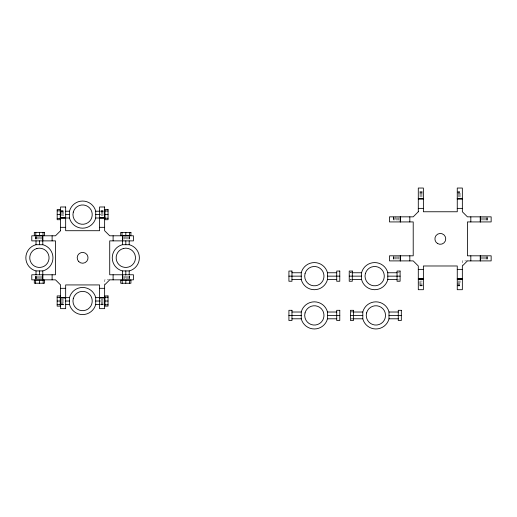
<?xml version="1.0" encoding="UTF-8"?>
<svg xmlns="http://www.w3.org/2000/svg" width="517" height="517" viewBox="0 0 517 517"><rect width="100%" height="100%" fill="white"/><g stroke="black" fill="none" stroke-linecap="round" stroke-linejoin="round"><path stroke-width="0.39" stroke-dasharray="2.58 1.94" d="M419.746 191.852L422.647 191.852M457.261 191.852L461.623 191.852M419.746 191.981L422.647 191.981M457.261 191.981L461.623 191.981M419.746 192.363L422.647 192.363M457.261 192.363L461.623 192.363M419.746 192.97L422.647 192.97M457.261 192.97L461.623 192.97M419.746 193.759L422.647 193.759M457.991 193.759L461.623 193.759M419.746 194.676L422.647 194.676M457.991 194.676L461.623 194.676M419.746 195.665L422.647 195.665M457.991 195.665L461.623 195.665M419.746 196.654L422.647 196.654M457.991 196.654L461.623 196.654M60.586 210.8L64.942 210.8M101.009 210.8L103.187 210.8M60.586 210.93L64.942 210.93M101.009 210.93L103.187 210.93M61.019 211.227L64.871 211.227M101.138 211.227L103.458 211.227M60.586 211.311L64.942 211.311M101.009 211.311L103.187 211.311M60.586 211.918L64.942 211.918M101.009 211.918L103.187 211.918M61.31 212.707L64.942 212.707M101.009 212.707L103.187 212.707M61.31 213.624L64.942 213.624M101.009 213.624L103.187 213.624M61.019 214.613L64.942 214.613M101.009 214.613L103.458 214.613M61.31 215.602L64.942 215.602M101.009 215.602L103.187 215.602M467.426 260.898L462.347 260.898L462.347 265.984M397.812 272.375L399.337 272.375M349.996 272.543L351.521 272.543M350.022 272.756L351.534 272.756M350.022 279.535L351.534 279.535M349.996 279.749L351.521 279.749M109.72 279.846L104.634 279.846L104.634 284.932M397.812 279.917L399.337 279.917M419.746 281.086L422.647 281.086M457.991 281.086L461.623 281.086M418.292 282.075L422.647 282.075M457.991 282.075L461.623 282.075M419.746 283.064L422.647 283.064M457.261 283.064L461.623 283.064M418.292 283.982L422.647 283.982M457.261 283.982L461.623 283.982M419.746 284.777L422.647 284.777M457.261 284.777L461.623 284.777M419.746 285.384L422.647 285.384M457.261 285.384L461.623 285.384M419.746 285.765L422.647 285.765M457.261 285.765L461.623 285.765M419.746 285.895L422.647 285.895M457.261 285.895L461.623 285.895M60.586 299.117L64.942 299.117M101.009 299.117L103.187 299.117M61.31 300.041L64.942 300.041M101.009 300.041L103.187 300.041M60.586 301.023L64.942 301.023M101.009 301.023L103.432 301.023M61.31 302.012L64.942 302.012M101.009 302.012L103.187 302.012M60.586 302.936L64.942 302.936M101.009 302.936L103.187 302.936M60.586 303.725L64.942 303.725M101.009 303.725L103.187 303.725M61.31 304.332L64.942 304.332M101.009 304.332L103.432 304.416M60.586 304.713L64.942 304.713M101.009 304.713L103.187 304.713M61.31 304.843L64.942 304.843M101.009 304.843L103.187 304.843M351.217 311.803L352.743 311.803M351.243 312.016L352.756 312.016M351.243 318.795L352.756 318.795M351.217 319.008L352.743 319.008M487.344 217.573L487.344 221.929M487.344 256.542L487.344 259.444M487.214 217.573L487.214 221.929M487.214 256.542L487.214 259.444M486.833 217.573L486.833 221.929M486.833 256.542L486.833 259.444M486.226 217.573L486.226 221.929M486.226 256.542L486.226 259.444M485.431 217.573L485.431 221.929M485.431 256.542L485.431 259.444M484.513 217.573L484.513 221.929M484.513 256.542L484.513 259.444M483.524 217.573L483.524 221.198M483.524 256.542L483.524 259.444M482.535 217.573L482.535 221.198M482.535 256.542L482.535 259.444M481.618 217.573L481.618 221.198M481.618 256.542L481.618 259.444M399.021 217.573L399.021 221.198M399.021 256.542L399.021 260.898M398.103 217.573L398.103 221.198M398.103 256.542L398.103 260.898M397.114 217.573L397.114 221.198M397.114 256.542L397.114 259.444M396.125 217.573L396.125 221.198M396.125 256.542L396.125 259.444M395.208 216.843L395.208 221.198M395.208 256.542L395.208 259.444M394.413 217.573L394.413 221.198M394.413 256.542L394.413 259.444M393.812 216.843L393.812 221.198M393.812 256.542L393.812 259.444M393.431 217.573L393.431 221.198M393.431 256.542L393.431 259.444M393.301 216.843L393.301 221.198M393.301 256.542L393.301 259.444M129.631 236.521L129.631 239.423M129.631 276.214L129.631 279.122M129.502 236.521L129.502 239.423M129.502 276.214L129.502 279.122M129.205 236.224L129.205 240.082M129.205 275.574L129.205 279.438M128.513 236.521L128.513 239.423M128.513 276.214L128.513 279.122M127.725 236.521L127.725 239.423M127.725 276.214L127.725 279.122M126.801 236.521L126.801 239.423M126.801 276.214L126.801 279.122M125.818 236.224L125.818 240.082M125.818 275.574L125.818 279.438M124.83 236.521L124.83 239.423M124.83 276.214L124.83 279.122M123.906 236.521L123.906 239.423M123.906 276.214L123.906 279.122M41.315 236.521L41.315 239.423M41.315 276.214L41.315 279.846M40.391 236.521L40.391 239.423M40.391 276.214L40.391 279.846M39.402 236.198L39.402 240.069M39.402 276.214L39.402 279.413M38.42 236.521L38.42 239.423M38.42 276.214L38.42 279.122M37.495 236.521L37.495 239.423M37.495 276.214L37.495 279.122M36.707 236.521L36.707 239.423M36.707 276.214L36.707 279.122M36.1 236.521L36.1 239.423M36.1 276.214L36.1 279.122M36.016 236.198L36.016 240.069M36.016 276.33L36.016 279.413M35.718 236.521L35.718 239.423M35.718 276.214L35.718 279.122M35.589 236.521L35.589 239.423M35.589 276.214L35.589 279.122"/><path stroke-width="0.78" d="M69.504 211.227L69.517 211.104A13.552 13.552 0 0 1 95.703 211.104L95.703 218.122A13.552 13.552 0 0 1 69.517 218.122L69.504 211.227L65.646 211.227M69.504 297.637L69.517 297.521A13.552 13.552 0 0 1 95.703 297.521L95.703 304.532A13.552 13.552 0 0 1 69.517 304.532L69.504 297.637L60.218 297.637M301.256 272.756L301.269 272.64A13.552 13.552 0 0 1 327.455 272.64L327.455 279.652A13.552 13.552 0 0 1 301.269 279.652L301.256 272.756L291.969 272.756M301.256 312.016L301.269 311.893A13.552 13.552 0 0 1 327.455 311.893L327.455 318.911A13.552 13.552 0 0 1 301.269 318.911L301.256 312.016L291.969 312.016M361.57 272.756L361.59 272.64A13.552 13.552 0 0 1 387.776 272.64L387.776 279.652A13.552 13.552 0 0 1 361.59 279.652L361.57 272.756L352.284 272.756M362.792 312.016L362.811 311.893A13.552 13.552 0 0 1 388.997 311.893L388.997 318.911A13.552 13.552 0 0 1 362.811 318.911L362.792 312.016L353.505 312.016M36.016 244.709L35.899 244.728A13.552 13.552 0 0 0 35.899 270.914L42.911 270.914A13.552 13.552 0 0 0 42.911 244.728L36.016 244.709L36.016 240.844M122.426 244.709L122.309 244.728A13.552 13.552 0 0 0 122.309 270.914L129.321 270.914A13.552 13.552 0 0 0 129.321 244.728L122.426 244.709L122.426 235.455M418.292 198.366L423.378 198.366M457.261 198.366L462.347 198.366M418.292 198.78L423.378 198.78M457.261 198.78L462.347 198.78M418.292 198.967L423.378 198.967M457.261 198.967L462.347 198.967M418.292 208.37L423.378 208.37M457.261 208.37L462.347 208.37M57.193 210.846L60.243 210.846M105.003 211.007L108.053 211.007M95.716 211.227L100.363 211.227M57.193 214.613L60.243 214.613M65.646 214.613L69.504 214.613M95.716 214.613L100.363 214.613M105.003 214.613L108.027 214.613M60.243 218.006L69.504 218.006M95.716 218.006L105.003 218.006M105.003 218.219L108.053 218.219M57.193 218.387L60.243 218.387M60.586 227.325L65.665 227.325M99.555 227.325L104.634 227.325M418.292 269.37L423.378 269.37M457.261 269.37L462.347 269.37M327.474 272.756L336.729 272.756M387.789 272.756L397.05 272.756M288.919 276.149L301.256 276.149M327.474 276.149L339.779 276.149M349.233 276.149L361.57 276.149M387.789 276.149L400.1 276.149M418.292 278.773L423.378 278.773M457.261 278.773L462.347 278.773M418.292 278.96L423.378 278.96M457.261 278.96L462.347 278.96M418.292 279.38L423.378 279.38M457.261 279.38L462.347 279.38M291.969 279.535L301.256 279.535M327.474 279.535L336.729 279.535M352.284 279.535L361.57 279.535M387.789 279.535L397.05 279.535M60.586 288.318L65.665 288.318M99.555 288.318L104.634 288.318M104.977 297.256L108.027 297.256M57.167 297.424L60.218 297.424M95.716 297.637L104.977 297.637M60.586 297.721L65.665 297.721M99.555 297.721L104.634 297.721M60.586 297.908L65.665 297.908M99.555 297.908L104.634 297.908M57.193 301.023L60.218 301.023M65.633 301.023L69.504 301.023M95.716 301.023L100.35 301.023M104.977 301.023L108.027 301.023M65.633 304.416L69.504 304.416M95.716 304.416L100.35 304.416M57.167 304.629L60.218 304.629M104.977 304.797L108.027 304.797M327.474 312.016L336.729 312.016M389.01 312.016L398.271 312.016M288.919 315.402L301.256 315.402M327.474 315.402L339.779 315.402M350.455 315.402L362.792 315.402M389.01 315.402L401.321 315.402M291.969 318.795L301.256 318.795M327.474 318.795L336.729 318.795M353.505 318.795L362.792 318.795M389.01 318.795L398.271 318.795M480.409 216.843L480.409 221.929M480.409 255.812L480.409 260.898M480.222 216.843L480.222 221.929M480.222 255.812L480.222 260.898M470.819 216.843L470.819 221.929M470.819 255.812L470.819 260.898M409.819 216.843L409.819 221.929M409.819 255.812L409.819 260.898M400.416 216.843L400.416 221.929M400.416 255.812L400.416 260.898M400.229 216.843L400.229 221.929M400.229 255.812L400.229 260.898M129.586 232.404L129.586 235.455M129.418 280.214L129.418 283.264M129.205 240.857L129.205 244.709M129.205 270.927L129.205 274.798M125.818 232.404L125.818 235.455M125.818 240.857L125.818 244.709M125.818 270.927L125.818 274.798M125.818 280.214L125.818 283.232M122.697 235.791L122.697 240.877M122.697 274.766L122.697 279.846M122.426 270.927L122.426 280.214M122.212 280.214L122.212 283.264M122.044 232.404L122.044 235.455M113.107 235.791L113.107 240.877M113.107 274.766L113.107 279.846M52.114 235.791L52.114 240.877M52.114 274.766L52.114 279.846M43.176 280.188L43.176 283.232M43.008 232.372L43.008 235.422M42.795 235.422L42.795 244.709M42.795 270.927L42.795 280.188M39.402 232.404L39.402 235.422M39.402 240.844L39.402 244.709M39.402 270.927L39.402 274.786M39.402 280.188L39.402 283.232M36.016 270.927L36.016 274.786M35.802 232.372L35.802 235.422M35.634 280.188L35.634 283.232M73.278 212.112L72.949 214.613L73.278 217.114L74.241 219.447A9.661 9.661 0 0 0 90.979 219.447C92.627 216.468 92.627 212.758 90.979 209.786A9.661 9.661 0 0 0 74.241 209.786L73.278 212.112M73.278 298.522L72.949 301.023L73.278 303.524L74.241 305.857A9.661 9.661 0 0 0 90.979 305.857C92.627 302.884 92.627 299.169 90.979 296.196A9.661 9.661 0 0 0 74.241 296.196L73.278 298.522M305.03 273.648L304.7 276.149L305.03 278.65L305.999 280.977A9.661 9.661 0 0 0 322.731 280.977C324.379 278.004 324.379 274.288 322.731 271.315A9.661 9.661 0 0 0 305.999 271.315L305.03 273.648M305.03 312.901L304.7 315.402L305.03 317.903L305.999 320.236A9.661 9.661 0 0 0 322.731 320.236C324.379 317.257 324.379 313.548 322.731 310.575A9.661 9.661 0 0 0 305.999 310.575L305.03 312.901M365.351 273.648L365.021 276.149L365.351 278.65L366.314 280.977A9.661 9.661 0 0 0 383.045 280.977C384.7 278.004 384.7 274.288 383.045 271.315A9.661 9.661 0 0 0 366.314 271.315L365.351 273.648M366.572 312.901L366.243 315.402L366.572 317.903L367.535 320.236A9.661 9.661 0 0 0 384.267 320.236C385.921 317.257 385.921 313.548 384.267 310.575A9.661 9.661 0 0 0 367.535 310.575L366.572 312.901M60.586 230.711L55.5 235.791L42.711 235.791L42.711 240.877L55.5 240.877L55.5 274.766L42.711 274.766L42.711 279.846L55.5 279.846L60.586 284.932L60.586 308.649L65.665 308.649L65.665 284.932L99.555 284.932L99.555 308.649L104.634 308.649L104.634 284.932L109.72 279.846L133.438 279.846L133.438 274.766L109.72 274.766L109.72 240.877L133.438 240.877L133.438 235.791L109.72 235.791L104.634 230.711L104.634 217.922L99.555 217.922L99.555 230.711L65.665 230.711L65.665 217.922L60.586 217.922L60.586 230.711M418.292 211.763L413.212 216.843L389.488 216.843L389.488 221.929L413.212 221.929L413.212 255.812L389.488 255.812L389.488 260.898L413.212 260.898L418.292 265.984L418.292 289.701L423.378 289.701L423.378 265.984L457.261 265.984L457.261 289.701L462.347 289.701L462.347 265.984L467.426 260.898L491.15 260.898L491.15 255.812L467.426 255.812L467.426 221.929L491.15 221.929L491.15 216.843L467.426 216.843L462.347 211.763L462.347 188.039L457.261 188.039L457.261 211.763L423.378 211.763L423.378 188.039L418.292 188.039L418.292 211.763M36.907 248.49L34.574 249.452A9.661 9.661 0 0 0 34.574 266.184C37.547 267.838 41.263 267.838 44.236 266.184A9.661 9.661 0 0 0 44.236 249.452L41.903 248.49L39.402 248.16L36.907 248.49M123.317 248.49L120.984 249.452A9.661 9.661 0 0 0 120.984 266.184C123.957 267.838 127.673 267.838 130.646 266.184A9.661 9.661 0 0 0 130.646 249.452L128.319 248.49L125.818 248.16L123.317 248.49M65.665 206.987L60.586 206.987L60.586 217.728L65.665 217.728L65.665 206.987M104.634 206.987L99.555 206.987L99.555 217.728L104.634 217.728L104.634 206.987M60.243 209.514L57.193 209.514L57.193 219.712L60.243 219.712L60.243 209.514M108.053 209.514L105.003 209.514L105.003 219.712L108.053 219.712L108.053 209.514M44.501 232.372L34.309 232.372L34.309 235.422L44.501 235.422L44.501 232.372M130.911 232.404L120.72 232.404L120.72 235.455L130.911 235.455L130.911 232.404M42.523 235.791L31.783 235.791L31.783 240.877L42.523 240.877L42.523 235.791M291.969 271.05L288.919 271.05L288.919 281.242L291.969 281.242L291.969 271.05M339.779 271.05L336.729 271.05L336.729 281.242L339.779 281.242L339.779 271.05M352.284 271.05L349.233 271.05L349.233 281.242L352.284 281.242L352.284 271.05M400.1 271.05L397.05 271.05L397.05 281.242L400.1 281.242L400.1 271.05M42.523 274.766L31.783 274.766L31.783 279.846L42.523 279.846L42.523 274.766M44.501 280.188L34.309 280.188L34.309 283.232L44.501 283.232L44.501 280.188M130.911 280.214L120.72 280.214L120.72 283.264L130.911 283.264L130.911 280.214M60.218 295.931L57.167 295.931L57.167 306.122L60.218 306.122L60.218 295.931M108.027 295.931L104.977 295.931L104.977 306.122L108.027 306.122L108.027 295.931M291.969 310.31L288.919 310.31L288.919 320.501L291.969 320.501L291.969 310.31M339.779 310.31L336.729 310.31L336.729 320.501L339.779 320.501L339.779 310.31M353.505 310.31L350.455 310.31L350.455 320.501L353.505 320.501L353.505 310.31M401.321 310.31L398.271 310.31L398.271 320.501L401.321 320.501L401.321 310.31M437.608 243.565A5.422 5.422 0 0 0 445.744 238.873A5.422 5.422 0 0 0 437.608 234.175A5.422 5.422 0 0 0 437.608 243.565M78.778 261.654A5.422 5.422 0 0 0 87.845 259.224A5.422 5.422 0 0 0 81.208 252.58A5.422 5.422 0 0 0 78.778 261.654"/></g></svg>
